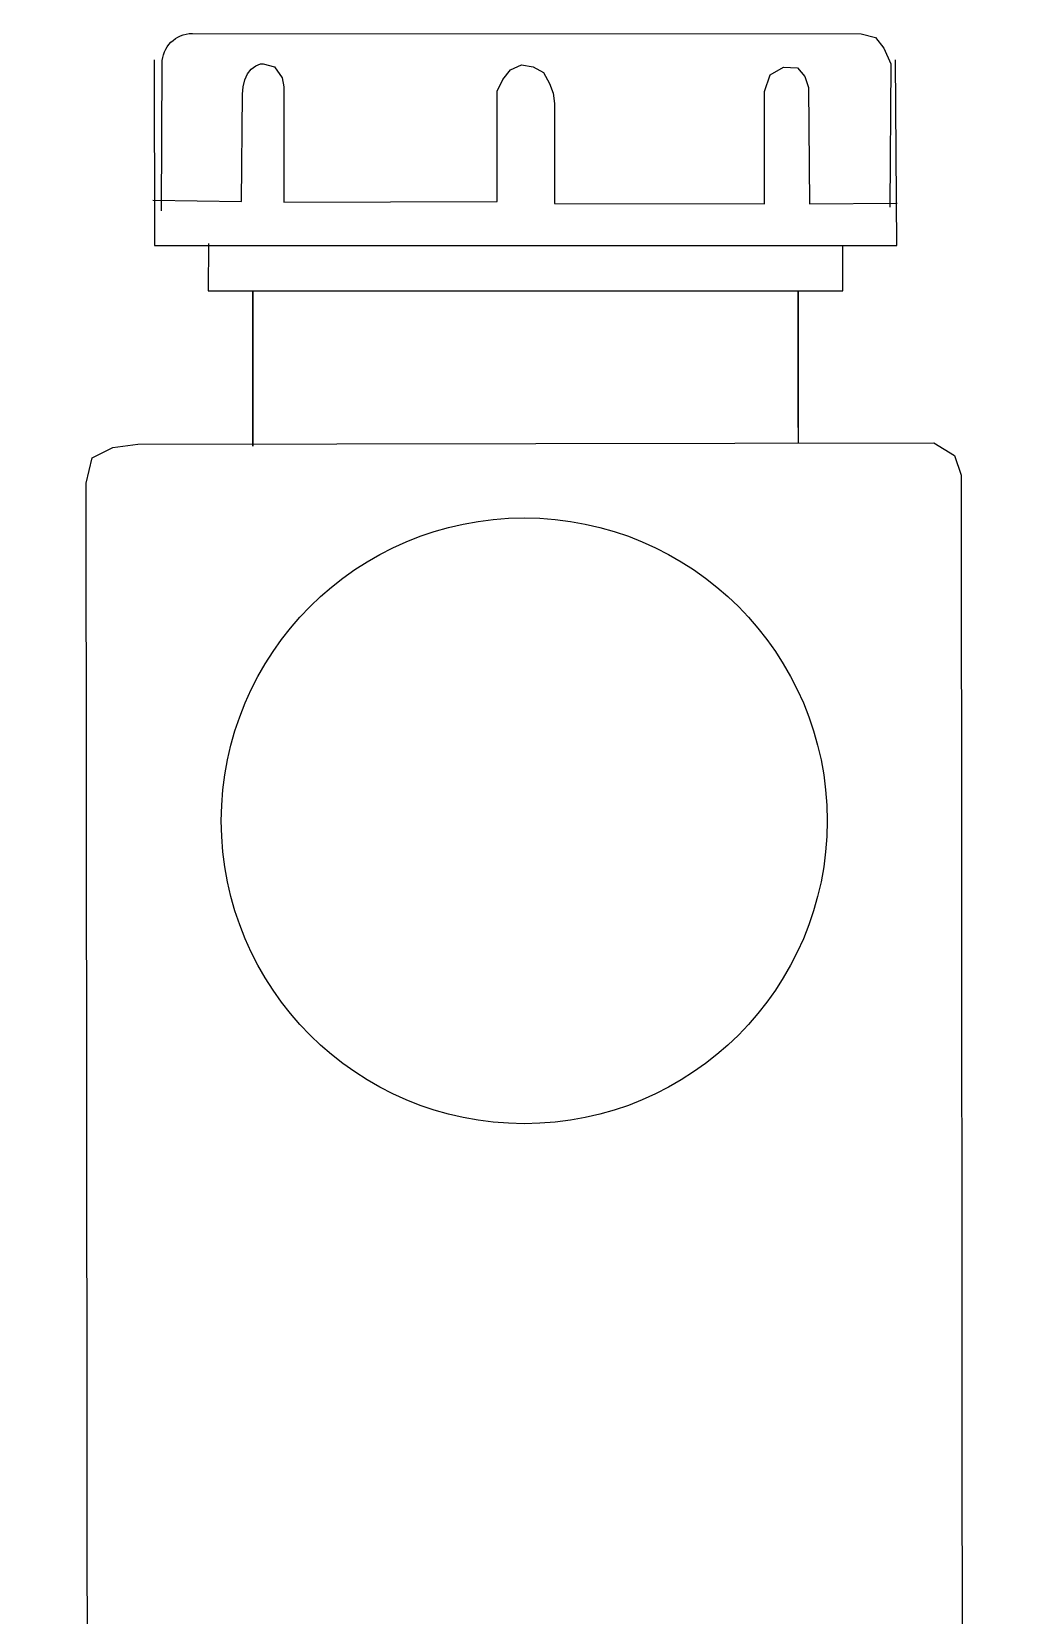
# Model space of a CAD drawing. Header units: millimetres. Extents: x 1478 to 10450, y 2114 to 8349.
# Drawn here: x 4548.32 to 4554.88, y 3966.38 to 3976.84 of the extents above; entities that cross this region are included whole.
import ezdxf

# ---------------------------------------------------------------- set-up
doc = ezdxf.new("R2010")
doc.units = ezdxf.units.MM

msp = doc.modelspace()

# ---------------------------------------------------------------- linework, layer by layer
msp.add_circle((4551.576, 3971.627), 2)
at = {"color": 250}
for points, knots in [([(4549.181, 3975.654), (4549.181, 3975.654), (4549.185, 3976.626), (4549.185, 3976.626), (4549.185, 3976.626), (4549.185, 3976.737), (4549.274, 3976.826), (4549.385, 3976.826), (4549.385, 3976.826), (4549.385, 3976.826), (4553.8, 3976.823), (4553.8, 3976.823), (4553.8, 3976.823), (4553.8, 3976.823), (4553.895, 3976.799), (4553.895, 3976.799), (4553.895, 3976.799), (4553.895, 3976.799), (4553.95, 3976.728), (4553.95, 3976.728), (4553.95, 3976.728), (4553.95, 3976.728), (4553.997, 3976.625), (4553.997, 3976.625), (4553.997, 3976.625), (4553.997, 3976.625), (4553.989, 3975.678), (4553.989, 3975.678)], [0, 0, 0, 0, 0.125, 0.125, 0.125, 0.125, 0.25, 0.25, 0.25, 0.25, 0.375, 0.375, 0.375, 0.375, 0.5, 0.5, 0.5, 0.5, 0.625, 0.625, 0.625, 0.625, 0.75, 0.75, 0.75, 0.75, 1, 1, 1, 1]), ([(4549.133, 3976.651), (4549.133, 3976.651), (4549.135, 3975.426), (4549.135, 3975.426), (4549.135, 3975.426), (4549.135, 3975.426), (4554.035, 3975.426), (4554.035, 3975.426), (4554.035, 3975.426), (4554.035, 3975.426), (4554.027, 3976.651), (4554.027, 3976.651)], [0, 0, 0, 0, 0.25, 0.25, 0.25, 0.25, 0.5, 0.5, 0.5, 0.5, 1, 1, 1, 1]), ([(4549.123, 3975.726), (4549.123, 3975.726), (4549.709, 3975.717), (4549.709, 3975.717), (4549.709, 3975.717), (4549.709, 3975.717), (4549.717, 3976.426), (4549.717, 3976.426), (4549.717, 3976.426), (4549.717, 3976.426), (4549.72, 3976.474), (4549.72, 3976.474), (4549.72, 3976.474), (4549.72, 3976.474), (4549.732, 3976.519), (4549.732, 3976.519), (4549.732, 3976.519), (4549.732, 3976.519), (4549.75, 3976.559), (4549.75, 3976.559), (4549.75, 3976.559), (4549.75, 3976.559), (4549.774, 3976.591), (4549.774, 3976.591), (4549.774, 3976.591), (4549.774, 3976.591), (4549.803, 3976.613), (4549.803, 3976.613), (4549.803, 3976.613), (4549.803, 3976.613), (4549.835, 3976.625), (4549.835, 3976.625), (4549.835, 3976.625), (4549.835, 3976.625), (4549.852, 3976.626), (4549.852, 3976.626), (4549.852, 3976.626), (4549.852, 3976.626), (4549.927, 3976.605), (4549.927, 3976.605), (4549.927, 3976.605), (4549.927, 3976.605), (4549.977, 3976.532), (4549.977, 3976.532), (4549.977, 3976.532), (4549.977, 3976.532), (4549.99, 3976.473), (4549.99, 3976.473), (4549.99, 3976.473), (4549.99, 3976.473), (4549.99, 3975.712), (4549.99, 3975.712), (4549.99, 3975.712), (4549.99, 3975.712), (4551.398, 3975.717), (4551.398, 3975.717), (4551.398, 3975.717), (4551.398, 3975.717), (4551.398, 3976.445), (4551.398, 3976.445), (4551.398, 3976.445), (4551.398, 3976.445), (4551.435, 3976.523), (4551.435, 3976.523), (4551.435, 3976.523), (4551.435, 3976.523), (4551.485, 3976.586), (4551.485, 3976.586), (4551.485, 3976.586), (4551.485, 3976.586), (4551.557, 3976.618), (4551.557, 3976.618), (4551.557, 3976.618), (4551.557, 3976.618), (4551.635, 3976.605), (4551.635, 3976.605), (4551.635, 3976.605), (4551.635, 3976.605), (4551.703, 3976.568), (4551.703, 3976.568), (4551.703, 3976.568), (4551.703, 3976.568), (4551.743, 3976.495), (4551.743, 3976.495), (4551.743, 3976.495), (4551.743, 3976.495), (4551.766, 3976.432), (4551.766, 3976.432), (4551.766, 3976.432), (4551.766, 3976.432), (4551.775, 3976.363), (4551.775, 3976.363), (4551.775, 3976.363), (4551.775, 3976.363), (4551.775, 3975.703), (4551.775, 3975.703), (4551.775, 3975.703), (4551.775, 3975.703), (4553.163, 3975.701), (4553.163, 3975.701), (4553.163, 3975.701), (4553.163, 3975.701), (4553.163, 3976.443), (4553.163, 3976.443), (4553.163, 3976.443), (4553.163, 3976.443), (4553.2, 3976.552), (4553.2, 3976.552), (4553.2, 3976.552), (4553.2, 3976.552), (4553.288, 3976.604), (4553.288, 3976.604), (4553.288, 3976.604), (4553.288, 3976.604), (4553.381, 3976.599), (4553.381, 3976.599), (4553.381, 3976.599), (4553.381, 3976.599), (4553.428, 3976.542), (4553.428, 3976.542), (4553.428, 3976.542), (4553.428, 3976.542), (4553.453, 3976.469), (4553.453, 3976.469), (4553.453, 3976.469), (4553.453, 3976.469), (4553.459, 3975.701), (4553.459, 3975.701), (4553.459, 3975.701), (4553.459, 3975.701), (4554.039, 3975.706), (4554.039, 3975.706)], [0, 0, 0, 0, 0.029412, 0.029412, 0.029412, 0.029412, 0.058824, 0.058824, 0.058824, 0.058824, 0.088235, 0.088235, 0.088235, 0.088235, 0.117647, 0.117647, 0.117647, 0.117647, 0.147059, 0.147059, 0.147059, 0.147059, 0.176471, 0.176471, 0.176471, 0.176471, 0.205882, 0.205882, 0.205882, 0.205882, 0.235294, 0.235294, 0.235294, 0.235294, 0.264706, 0.264706, 0.264706, 0.264706, 0.294118, 0.294118, 0.294118, 0.294118, 0.323529, 0.323529, 0.323529, 0.323529, 0.352941, 0.352941, 0.352941, 0.352941, 0.382353, 0.382353, 0.382353, 0.382353, 0.411765, 0.411765, 0.411765, 0.411765, 0.441176, 0.441176, 0.441176, 0.441176, 0.470588, 0.470588, 0.470588, 0.470588, 0.5, 0.5, 0.5, 0.5, 0.529412, 0.529412, 0.529412, 0.529412, 0.558824, 0.558824, 0.558824, 0.558824, 0.588235, 0.588235, 0.588235, 0.588235, 0.617647, 0.617647, 0.617647, 0.617647, 0.647059, 0.647059, 0.647059, 0.647059, 0.676471, 0.676471, 0.676471, 0.676471, 0.705882, 0.705882, 0.705882, 0.705882, 0.735294, 0.735294, 0.735294, 0.735294, 0.764706, 0.764706, 0.764706, 0.764706, 0.794118, 0.794118, 0.794118, 0.794118, 0.823529, 0.823529, 0.823529, 0.823529, 0.852941, 0.852941, 0.852941, 0.852941, 0.882353, 0.882353, 0.882353, 0.882353, 0.911765, 0.911765, 0.911765, 0.911765, 0.941176, 0.941176, 0.941176, 0.941176, 1, 1, 1, 1]), ([(4549.491, 3975.439), (4549.491, 3975.439), (4549.49, 3975.126), (4549.49, 3975.126), (4549.49, 3975.126), (4549.49, 3975.126), (4553.68, 3975.126), (4553.68, 3975.126), (4553.68, 3975.126), (4553.68, 3975.126), (4553.68, 3975.426), (4553.68, 3975.426)], [0, 0, 0, 0, 0.25, 0.25, 0.25, 0.25, 0.5, 0.5, 0.5, 0.5, 1, 1, 1, 1]), ([(4548.324, 3963.719), (4548.324, 3963.719), (4548.327, 3965.076), (4548.327, 3965.076), (4548.327, 3965.076), (4548.327, 3965.187), (4548.417, 3965.276), (4548.528, 3965.276), (4548.528, 3965.276), (4548.528, 3965.276), (4548.616, 3965.326), (4548.616, 3965.326), (4548.616, 3965.326), (4548.616, 3965.326), (4548.678, 3965.381), (4548.678, 3965.381), (4548.678, 3965.381), (4548.678, 3965.381), (4548.693, 3965.459), (4548.693, 3965.459), (4548.693, 3965.459), (4548.693, 3965.459), (4548.685, 3973.857), (4548.685, 3973.857), (4548.685, 3973.857), (4548.685, 3973.857), (4548.723, 3974.024), (4548.723, 3974.024), (4548.723, 3974.024), (4548.723, 3974.024), (4548.86, 3974.092), (4548.86, 3974.092), (4548.86, 3974.092), (4548.86, 3974.092), (4549.026, 3974.115), (4549.026, 3974.115), (4549.026, 3974.115), (4549.026, 3974.115), (4554.28, 3974.122), (4554.28, 3974.122), (4554.28, 3974.122), (4554.28, 3974.122), (4554.28, 3974.122), (4554.28, 3974.122), (4554.28, 3974.122), (4554.28, 3974.122), (4554.28, 3974.122), (4554.28, 3974.122), (4554.28, 3974.122), (4554.28, 3974.122), (4554.416, 3974.039), (4554.416, 3974.039), (4554.416, 3974.039), (4554.416, 3974.039), (4554.461, 3973.91), (4554.461, 3973.91), (4554.461, 3973.91), (4554.461, 3973.91), (4554.468, 3965.426), (4554.468, 3965.426), (4554.468, 3965.426), (4554.468, 3965.426), (4554.628, 3965.276), (4554.628, 3965.276), (4554.628, 3965.276), (4554.628, 3965.276), (4554.827, 3965.026), (4554.827, 3965.026), (4554.827, 3965.026), (4554.827, 3965.026), (4554.877, 3963.692), (4554.877, 3963.692)], [0, 0, 0, 0, 0.052632, 0.052632, 0.052632, 0.052632, 0.105263, 0.105263, 0.105263, 0.105263, 0.157895, 0.157895, 0.157895, 0.157895, 0.210526, 0.210526, 0.210526, 0.210526, 0.263158, 0.263158, 0.263158, 0.263158, 0.315789, 0.315789, 0.315789, 0.315789, 0.368421, 0.368421, 0.368421, 0.368421, 0.421053, 0.421053, 0.421053, 0.421053, 0.473684, 0.473684, 0.473684, 0.473684, 0.526316, 0.526316, 0.526316, 0.526316, 0.578947, 0.578947, 0.578947, 0.578947, 0.631579, 0.631579, 0.631579, 0.631579, 0.684211, 0.684211, 0.684211, 0.684211, 0.736842, 0.736842, 0.736842, 0.736842, 0.789474, 0.789474, 0.789474, 0.789474, 0.842105, 0.842105, 0.842105, 0.842105, 0.894737, 0.894737, 0.894737, 0.894737, 1, 1, 1, 1]), ([(4549.785, 3974.101), (4549.785, 3974.101), (4549.785, 3975.127), (4549.785, 3975.127), (4549.785, 3975.127), (4549.785, 3975.127), (4549.785, 3974.101), (4549.785, 3974.101)], [0, 0, 0, 0, 0.333333, 0.333333, 0.333333, 0.333333, 1, 1, 1, 1]), ([(4553.385, 3974.304), (4553.385, 3974.121), (4553.385, 3974.304), (4553.385, 3974.304), (4553.385, 3974.304), (4553.385, 3974.304), (4553.385, 3975.127), (4553.385, 3975.127), (4553.385, 3975.127), (4553.385, 3975.127), (4553.385, 3974.304), (4553.385, 3974.304), (4553.385, 3974.304), (4553.385, 3974.304), (4553.385, 3974.121), (4553.385, 3974.121)], [0, 0, 0, 0, 0.2, 0.2, 0.2, 0.2, 0.4, 0.4, 0.4, 0.4, 0.6, 0.6, 0.6, 0.6, 1, 1, 1, 1])]:
    msp.add_open_spline(points, degree=3, knots=knots, dxfattribs=at)

doc.saveas('drawing.dxf')
